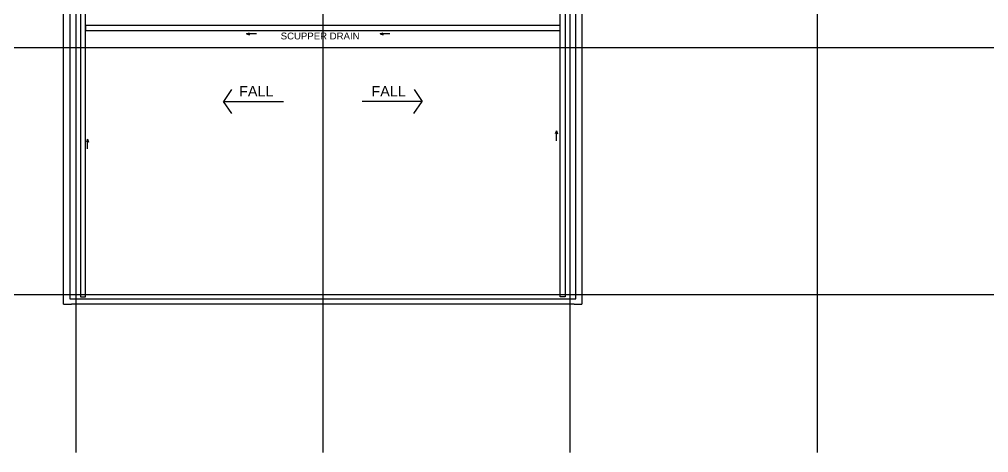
# Model space of a CAD drawing. Header units: millimetres. Extents: x -145636 to 131102, y -135903 to -7470.
# Drawn here: x 47855 to 76093, y -111805 to -99175 of the extents above; entities that cross this region are included whole.
import ezdxf

# ---------------------------------------------------------------- set-up
doc = ezdxf.new("R2010")
doc.units = ezdxf.units.MM
doc.layers.add('M_ARCHI', color=8, linetype='Continuous')
doc.styles.add('Arial_3', font='arial.ttf', dxfattribs={"height": 300})

# ---------------------------------------------------------------- blocks, each defined once
blk = doc.blocks.new('RF Archi 21.10.2024')
at = {"layer": 'M_ARCHI', "color": 8}
for p, q in [((-116911, -25375), (-116911, -128210)), ((-109711, -25375), (-109711, -128210)), ((-102511, -25375), (-102511, -128210)), ((-95311, -25375), (-95311, -128210)), ((-117261, -123878), (-117261, -44128)), ((-117081, -44278), (-117081, -123728)), ((-116774, -44322), (-116774, -123672)), ((-116624, -123672), (-116624, -44322)), ((-102798, -123673), (-102798, -105142)), ((-102648, -105142), (-102648, -123673)), ((-102341, -123728), (-102341, -105153)), ((-102161, -105303), (-102161, -123878)), ((-102798, -115756), (-116624, -115756)), ((-116624, -115756), (-116624, -115906)), ((-102798, -115906), (-102798, -115756)), ((-116624, -115906), (-102798, -115906)), ((-111931, -116002), (-111845, -115970)), ((-111931, -116002), (-111845, -115970)), ((-111931, -116002), (-111845, -116033)), ((-111646, -116002), (-111931, -116002)), ((-111931, -116002), (-111845, -116033)), ((-111646, -116002), (-111931, -116002)), ((-108044, -116002), (-107957, -115970)), ((-108044, -116002), (-107957, -115970)), ((-108044, -116002), (-107957, -116033)), ((-107759, -116002), (-108044, -116002)), ((-108044, -116002), (-107957, -116033)), ((-107759, -116002), (-108044, -116002)), ((-119483, -116403), (-72658, -116403)), ((-112368, -117622), (-112604, -117975)), ((-112368, -117622), (-112604, -117975)), ((-107054, -117622), (-106818, -117975)), ((-107054, -117622), (-106818, -117975)), ((-112604, -117975), (-110854, -117975)), ((-112366, -118328), (-112604, -117975)), ((-112604, -117975), (-110854, -117975)), ((-112366, -118328), (-112604, -117975)), ((-106818, -117975), (-108568, -117975)), ((-106818, -117975), (-108568, -117975)), ((-107056, -118328), (-106818, -117975)), ((-102907, -118832), (-102939, -118918)), ((-102907, -118832), (-102939, -118918)), ((-102907, -118832), (-102876, -118918)), ((-102907, -119117), (-102907, -118832)), ((-102907, -118832), (-102876, -118918)), ((-102907, -119117), (-102907, -118832)), ((-116566, -119071), (-116598, -119158)), ((-116566, -119071), (-116598, -119158)), ((-116566, -119071), (-116534, -119158)), ((-116566, -119356), (-116566, -119071)), ((-116566, -119071), (-116534, -119158)), ((-116566, -119356), (-116566, -119071)), ((-119483, -123603), (-72658, -123603)), ((-116774, -123672), (-116624, -123672)), ((-102648, -123673), (-102798, -123673)), ((-117261, -123878), (-117036, -123878)), ((-117081, -123728), (-102341, -123728)), ((-102386, -123878), (-117036, -123878)), ((-102386, -123878), (-102161, -123878))]:
    blk.add_line(p, q, dxfattribs=at)
at = {"layer": 'M_ARCHI', "color": 8, "style": 'Arial_3'}
for s, height, p in [('SCUPPER DRAIN', 200, (-110938, -116164)), ('FALL', 300, (-112149, -117824))]:
    blk.add_text(s, height=height, dxfattribs=at).set_placement(p)
at = {"layer": 'M_ARCHI', "color": 8, "linetype": 'Continuous', "style": 'Arial_3'}
blk.add_text('FALL', height=300, dxfattribs=at).set_placement((-112149, -117824))
blk.add_text('FALL', height=300, rotation=360, dxfattribs=at).set_placement((-108294, -117824))
at = {"layer": 'M_ARCHI', "color": 8, "style": 'Arial_3'}
blk.add_text('FALL', height=300, rotation=360, dxfattribs=at).set_placement((-108294, -117824))

msp = doc.modelspace()

# ---------------------------------------------------------------- block references
at = {"layer": 'M_ARCHI', "color": 8, "linetype": 'Continuous'}
msp.add_blockref('RF Archi 21.10.2024', (166406, 16405), dxfattribs=at)

doc.saveas('drawing.dxf')
